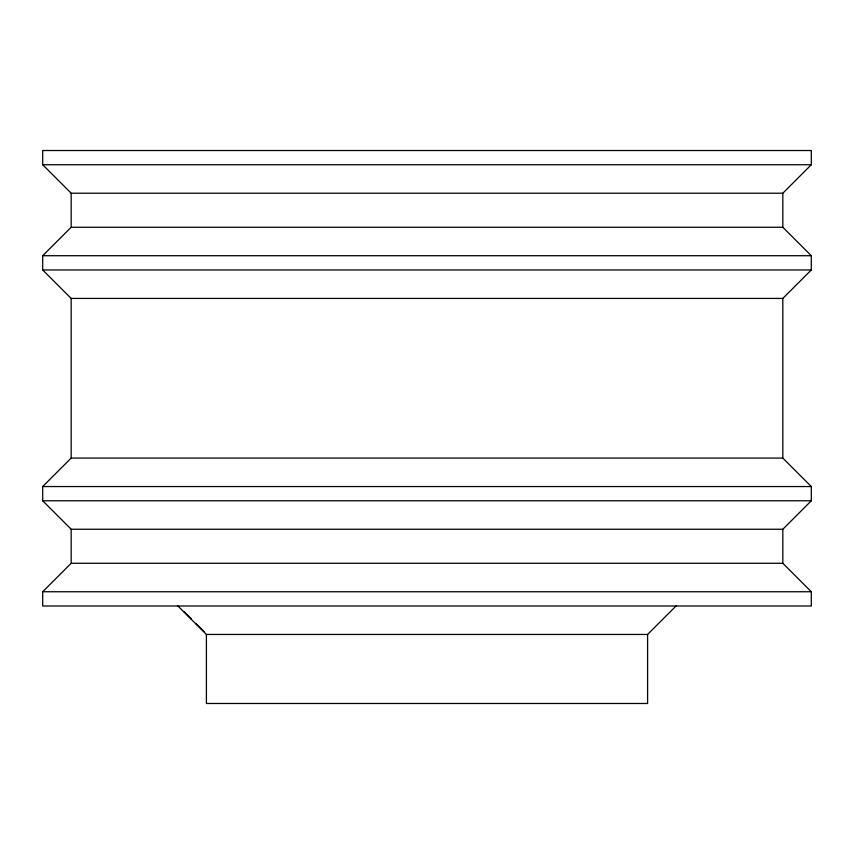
<?xml version="1.0" encoding="UTF-8"?>
<svg xmlns="http://www.w3.org/2000/svg" width="854" height="854" viewBox="0 0 854 854"><rect width="100%" height="100%" fill="white"/><g stroke="black" fill="none" stroke-linecap="round" stroke-linejoin="round"><path stroke-width="1.28" d="M42.7 255.72L71.17 227.26L782.83 227.26L811.3 255.72L811.3 269.96L782.83 298.42L71.17 298.42L42.7 269.96L42.7 255.72L811.3 255.72M42.7 486.545L71.17 458.075L782.83 458.075L811.3 486.545L811.3 500.775L782.83 529.245L71.17 529.245L42.7 500.775L42.7 486.545L811.3 486.545M42.7 591.747L71.17 563.288L782.83 563.288L811.3 591.747L811.3 605.988L42.7 605.988L42.7 591.747L811.3 591.747M782.83 193.217L811.3 164.747L811.3 150.517L42.7 150.517L42.7 164.747L71.17 193.217L782.83 193.217L782.83 227.26M177.92 605.988L206.401 634.447L647.599 634.447L676.08 605.988M42.7 164.747L811.3 164.747M42.7 269.96L811.3 269.96M42.7 500.775L811.3 500.775M183.93 611.496L191.275 618.84M195.854 623.431L204.117 631.693M782.83 298.42L782.83 458.075M782.83 529.245L782.83 563.288M647.599 634.447L647.599 703.482L206.401 703.482L206.401 634.447M71.17 193.217L71.17 227.26M71.17 298.42L71.17 458.075M71.17 529.245L71.17 563.288"/></g></svg>
